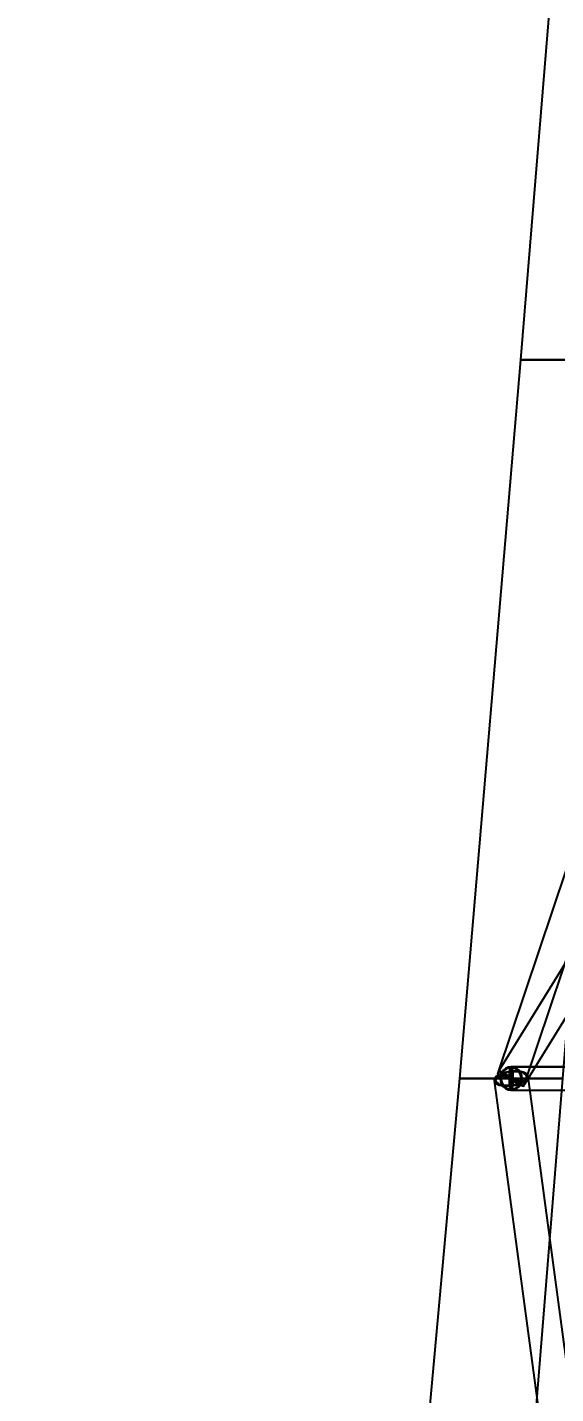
# Model space of a CAD drawing. Header units: millimetres. Extents: x -123812 to 252100, y -3000 to 639000.
# Drawn here: x -37946 to -28749, y 44520 to 68280 of the extents above; entities that cross this region are included whole.
import ezdxf

# ---------------------------------------------------------------- set-up
doc = ezdxf.new("R2010")
doc.units = ezdxf.units.MM
doc.layers.add('D-STR-DIM', color=7, linetype='Continuous', lineweight=13)
doc.layers.add('D-STR-STRC', color=7, linetype='Continuous', lineweight=25)
doc.styles.add('OpenSansCondensed-Light', font='OpenSansCondensed-Light.ttf')
doc.styles.add('TOWER_UNICODE', font='Arial Unicode.ttf')
doc.dimstyles.new('EZDXF', dxfattribs={"dimtxt": 0.25, "dimasz": 0.175, "dimexe": 0.375, "dimexo": 0.125, "dimgap": 0.1, "dimtad": 1, "dimlfac": 100, "dimzin": 12, "dimdsep": 46, "dimtxsty": 'OpenSansCondensed-Light', "dimblk": 'ARCHTICK', "dimcen": 2.5, "dimazin": 3, "dimtfac": 0.5, "dimtmove": 2, "dimatfit": 3})

# ---------------------------------------------------------------- blocks, each defined once
blk = doc.blocks.new('_ARCHTICK')
at = {"color": 0, "linetype": 'BYBLOCK', "const_width": 0.15}
blk.add_lwpolyline([(-0.5, -0.5), (0.5, 0.5)], dxfattribs=at)

msp = doc.modelspace()

# ---------------------------------------------------------------- linework, layer by layer
at = {"layer": 'D-STR-STRC'}
for points in [[(-21355.6, 75081.2), (-29764, 50081.2), (-29761, 50078.4), (-29741.8, 50070.3), (-29707.9, 50057.4), (-29661.4, 50040.6), (-29605.5, 50021), (-29544.1, 50000), (-29481.3, 49979), (-29421.4, 49959.4), (-29368.6, 49942.6), (-29326.3, 49929.7), (-29297.5, 49921.6), (-29284.1, 49918.8), (-20875.8, 74918.8)], [(-22016.3, 62634.3), (-29737.9, 50134.3), (-29739, 50129.7), (-29725.4, 50116.3), (-29698.1, 50094.9), (-29658.9, 50067.1), (-29610.5, 50034.8), (-29556.3, 50000), (-29499.8, 49965.2), (-29445, 49932.9), (-29395.6, 49905.1), (-29354.9, 49883.7), (-29325.8, 49870.3), (-29310.2, 49865.7), (-21588.6, 62365.7)], [(-27148.4, 50203.2), (-29524.1, 50203.2), (-29573.7, 50196.3), (-29619.9, 50176), (-29659.6, 50143.7), (-29690, 50101.6), (-29709.2, 50052.6), (-29715.7, 50000), (-29709.2, 49947.4), (-29690, 49898.4), (-29659.6, 49856.3), (-29619.9, 49824), (-29573.7, 49803.7), (-29524.1, 49796.8), (-27148.4, 49796.8)], [(-27148.4, 50203.2), (-29524.1, 50203.2), (-29573.7, 50196.3), (-29619.9, 50176), (-29659.6, 50143.7), (-29690, 50101.6), (-29709.2, 50052.6), (-29715.7, 50000), (-29709.2, 49947.4), (-29690, 49898.4), (-29659.6, 49856.3), (-29619.9, 49824), (-29573.7, 49803.7), (-29524.1, 49796.8), (-27148.4, 49796.8)], [(-22506.8, 50203.2), (-29524.1, 50203.2), (-29533.7, 50196.3), (-29542.7, 50176), (-29550.4, 50143.7), (-29556.3, 50101.6), (-29560, 50052.6), (-29561.3, 50000), (-29560, 49947.4), (-29556.3, 49898.4), (-29550.4, 49856.3), (-29542.7, 49824), (-29533.7, 49803.7), (-29524.1, 49796.8), (-22506.8, 49796.8)], [(-22506.8, 50203.2), (-29524.1, 50203.2), (-29533.7, 50196.3), (-29542.7, 50176), (-29550.4, 50143.7), (-29556.3, 50101.6), (-29560, 50052.6), (-29561.3, 50000), (-29560, 49947.4), (-29556.3, 49898.4), (-29550.4, 49856.3), (-29542.7, 49824), (-29533.7, 49803.7), (-29524.1, 49796.8), (-22506.8, 49796.8)], [(-27543.3, 37533.7), (-29226.3, 50033.7), (-29236.8, 50065), (-29266.9, 50092), (-29314.5, 50112.6), (-29376.4, 50125.6), (-29448.4, 50130.1), (-29525.5, 50125.6), (-29602.5, 50112.6), (-29674.2, 50092), (-29735.7, 50065), (-29782.7, 50033.7), (-29812.1, 50000), (-29821.8, 49966.3), (-28138.8, 37466.3)]]:
    msp.add_lwpolyline(points, dxfattribs=at)
for points in [[(-29364.3, 62500), (-27597.3, 62500), (-26600.9, 75000), (-28334.8, 75000)], [(-30424.1, 50000), (-28624.1, 50000), (-27597.3, 62500), (-29364.3, 62500)], [(-27597.3, 62500), (-27627.4, 62500), (-27715.7, 62500), (-27856.1, 62500), (-28039.1, 62500), (-28252.2, 62500), (-28480.8, 62500), (-28709.5, 62500), (-28922.6, 62500), (-29105.5, 62500), (-29246, 62500), (-29334.2, 62500), (-29364.3, 62500), (-29334.2, 62500), (-29246, 62500), (-29105.5, 62500), (-28922.6, 62500), (-28709.5, 62500), (-28480.8, 62500), (-28252.2, 62500), (-28039.1, 62500), (-27856.1, 62500), (-27715.7, 62500), (-27627.4, 62500)], [(-29556.3, 50000), (-29499.8, 49965.2), (-29445, 49932.9), (-29395.6, 49905.1), (-29354.9, 49883.7), (-29325.8, 49870.3), (-29310.2, 49865.7), (-29309.1, 49870.3), (-29322.7, 49883.7), (-29350.1, 49905.1), (-29389.2, 49932.9), (-29437.6, 49965.2), (-29491.9, 50000), (-29548.3, 50034.8), (-29603.1, 50067.1), (-29652.5, 50094.9), (-29693.2, 50116.3), (-29722.3, 50129.7), (-29737.9, 50134.3), (-29739, 50129.7), (-29725.4, 50116.3), (-29698.1, 50094.9), (-29658.9, 50067.1), (-29610.5, 50034.8)], [(-29715.7, 50000), (-29709.2, 49947.4), (-29690, 49898.4), (-29659.6, 49856.3), (-29619.9, 49824), (-29573.7, 49803.7), (-29524.1, 49796.8), (-29474.5, 49803.7), (-29428.3, 49824), (-29388.6, 49856.3), (-29358.1, 49898.4), (-29339, 49947.4), (-29332.4, 50000), (-29339, 50052.6), (-29358.1, 50101.6), (-29388.6, 50143.7), (-29428.3, 50176), (-29474.5, 50196.3), (-29524.1, 50203.2), (-29573.7, 50196.3), (-29619.9, 50176), (-29659.6, 50143.7), (-29690, 50101.6), (-29709.2, 50052.6)], [(-29715.7, 50000), (-29709.2, 49947.4), (-29690, 49898.4), (-29659.6, 49856.3), (-29619.9, 49824), (-29573.7, 49803.7), (-29524.1, 49796.8), (-29474.5, 49803.7), (-29428.3, 49824), (-29388.6, 49856.3), (-29358.1, 49898.4), (-29339, 49947.4), (-29332.4, 50000), (-29339, 50052.6), (-29358.1, 50101.6), (-29388.6, 50143.7), (-29428.3, 50176), (-29474.5, 50196.3), (-29524.1, 50203.2), (-29573.7, 50196.3), (-29619.9, 50176), (-29659.6, 50143.7), (-29690, 50101.6), (-29709.2, 50052.6)], [(-29700.6, 50000), (-29694.6, 49951.5), (-29676.9, 49906.4), (-29648.9, 49867.6), (-29612.3, 49837.9), (-29569.8, 49819.2), (-29524.1, 49812.8), (-29478.4, 49819.2), (-29435.8, 49837.9), (-29399.2, 49867.6), (-29371.2, 49906.4), (-29353.6, 49951.5), (-29347.5, 50000), (-29353.6, 50048.5), (-29371.2, 50093.6), (-29399.2, 50132.4), (-29435.8, 50162.1), (-29478.4, 50180.8), (-29524.1, 50187.2), (-29569.8, 50180.8), (-29612.3, 50162.1), (-29648.9, 50132.4), (-29676.9, 50093.6), (-29694.6, 50048.5)], [(-29700.6, 50000), (-29694.6, 49951.5), (-29676.9, 49906.4), (-29648.9, 49867.6), (-29612.3, 49837.9), (-29569.8, 49819.2), (-29524.1, 49812.8), (-29478.4, 49819.2), (-29435.8, 49837.9), (-29399.2, 49867.6), (-29371.2, 49906.4), (-29353.6, 49951.5), (-29347.5, 50000), (-29353.6, 50048.5), (-29371.2, 50093.6), (-29399.2, 50132.4), (-29435.8, 50162.1), (-29478.4, 50180.8), (-29524.1, 50187.2), (-29569.8, 50180.8), (-29612.3, 50162.1), (-29648.9, 50132.4), (-29676.9, 50093.6), (-29694.6, 50048.5)], [(-29561.3, 50000), (-29560, 49947.4), (-29556.3, 49898.4), (-29550.4, 49856.3), (-29542.7, 49824), (-29533.7, 49803.7), (-29524.1, 49796.8), (-29514.4, 49803.7), (-29505.4, 49824), (-29497.7, 49856.3), (-29491.8, 49898.4), (-29488.1, 49947.4), (-29486.8, 50000), (-29488.1, 50052.6), (-29491.8, 50101.6), (-29497.7, 50143.7), (-29505.4, 50176), (-29514.4, 50196.3), (-29524.1, 50203.2), (-29533.7, 50196.3), (-29542.7, 50176), (-29550.4, 50143.7), (-29556.3, 50101.6), (-29560, 50052.6)], [(-29561.3, 50000), (-29560, 49947.4), (-29556.3, 49898.4), (-29550.4, 49856.3), (-29542.7, 49824), (-29533.7, 49803.7), (-29524.1, 49796.8), (-29514.4, 49803.7), (-29505.4, 49824), (-29497.7, 49856.3), (-29491.8, 49898.4), (-29488.1, 49947.4), (-29486.8, 50000), (-29488.1, 50052.6), (-29491.8, 50101.6), (-29497.7, 50143.7), (-29505.4, 50176), (-29514.4, 50196.3), (-29524.1, 50203.2), (-29533.7, 50196.3), (-29542.7, 50176), (-29550.4, 50143.7), (-29556.3, 50101.6), (-29560, 50052.6)], [(-29558.4, 50000), (-29557.2, 49951.5), (-29553.8, 49906.4), (-29548.3, 49867.6), (-29541.2, 49837.9), (-29532.9, 49819.2), (-29524.1, 49812.8), (-29515.2, 49819.2), (-29506.9, 49837.9), (-29499.8, 49867.6), (-29494.4, 49906.4), (-29490.9, 49951.5), (-29489.8, 50000), (-29490.9, 50048.5), (-29494.4, 50093.6), (-29499.8, 50132.4), (-29506.9, 50162.1), (-29515.2, 50180.8), (-29524.1, 50187.2), (-29532.9, 50180.8), (-29541.2, 50162.1), (-29548.3, 50132.4), (-29553.8, 50093.6), (-29557.2, 50048.5)], [(-29558.4, 50000), (-29557.2, 49951.5), (-29553.8, 49906.4), (-29548.3, 49867.6), (-29541.2, 49837.9), (-29532.9, 49819.2), (-29524.1, 49812.8), (-29515.2, 49819.2), (-29506.9, 49837.9), (-29499.8, 49867.6), (-29494.4, 49906.4), (-29490.9, 49951.5), (-29489.8, 50000), (-29490.9, 50048.5), (-29494.4, 50093.6), (-29499.8, 50132.4), (-29506.9, 50162.1), (-29515.2, 50180.8), (-29524.1, 50187.2), (-29532.9, 50180.8), (-29541.2, 50162.1), (-29548.3, 50132.4), (-29553.8, 50093.6), (-29557.2, 50048.5)], [(-29531.5, 49800), (-13819.9, 49800), (-13819.9, 50200), (-29531.5, 50200)], [(-29516.7, 50200), (-29531.5, 50200), (-29531.5, 49800), (-29516.7, 49800)], [(-29517.1, 50188), (-29531, 50188), (-29531, 49812), (-29517.1, 49812)], [(-31560.1, 37500), (-29635.1, 37500), (-28624.1, 50000), (-30424.1, 50000)], [(-28624.1, 50000), (-28654.7, 50000), (-28744.6, 50000), (-28887.7, 50000), (-29074.1, 50000), (-29291.1, 50000), (-29524.1, 50000), (-29757, 50000), (-29974.1, 50000), (-30160.5, 50000), (-30303.5, 50000), (-30393.4, 50000), (-30424.1, 50000), (-30393.4, 50000), (-30303.5, 50000), (-30160.5, 50000), (-29974.1, 50000), (-29757, 50000), (-29524.1, 50000), (-29291.1, 50000), (-29074.1, 50000), (-28887.7, 50000), (-28744.6, 50000), (-28654.7, 50000)], [(-29812.1, 50000), (-29821.8, 49966.3), (-29811.3, 49935), (-29781.2, 49908), (-29733.6, 49887.4), (-29671.7, 49874.4), (-29599.7, 49869.9), (-29522.6, 49874.4), (-29445.6, 49887.4), (-29373.9, 49908), (-29312.5, 49935), (-29265.4, 49966.3), (-29236.1, 50000), (-29226.3, 50033.7), (-29236.8, 50065), (-29266.9, 50092), (-29314.5, 50112.6), (-29376.4, 50125.6), (-29448.4, 50130.1), (-29525.5, 50125.6), (-29602.5, 50112.6), (-29674.2, 50092), (-29735.7, 50065), (-29782.7, 50033.7)], [(-29785.2, 50000), (-29794.1, 49969.5), (-29784.5, 49941), (-29757.2, 49916.6), (-29714, 49897.9), (-29657.9, 49886.1), (-29592.7, 49882.1), (-29522.7, 49886.1), (-29452.9, 49897.9), (-29387.9, 49916.6), (-29332.2, 49941), (-29289.6, 49969.5), (-29262.9, 50000), (-29254.1, 50030.5), (-29263.6, 50059), (-29290.9, 50083.4), (-29334.1, 50102.1), (-29390.2, 50113.9), (-29455.5, 50117.9), (-29525.4, 50113.9), (-29595.2, 50102.1), (-29660.2, 50083.4), (-29715.9, 50059), (-29758.5, 50030.5)], [(-29544.1, 50000), (-29481.3, 49979), (-29421.4, 49959.4), (-29368.6, 49942.6), (-29326.3, 49929.7), (-29297.5, 49921.6), (-29284.1, 49918.8), (-29287.1, 49921.6), (-29306.3, 49929.7), (-29340.3, 49942.6), (-29386.8, 49959.4), (-29442.6, 49979), (-29504.1, 50000), (-29566.8, 50021), (-29626.7, 50040.6), (-29679.6, 50057.4), (-29721.8, 50070.3), (-29750.6, 50078.4), (-29764, 50081.2), (-29761, 50078.4), (-29741.8, 50070.3), (-29707.9, 50057.4), (-29661.4, 50040.6), (-29605.5, 50021)], [(-29542.1, 50000), (-29485.5, 49981.1), (-29431.5, 49963.4), (-29383.9, 49948.2), (-29345.8, 49936.6), (-29319.8, 49929.3), (-29307.8, 49926.8), (-29310.5, 49929.3), (-29327.7, 49936.6), (-29358.4, 49948.2), (-29400.3, 49963.4), (-29450.7, 49981.1), (-29506, 50000), (-29562.6, 50018.9), (-29616.6, 50036.6), (-29664.3, 50051.8), (-29702.4, 50063.4), (-29728.3, 50070.7), (-29740.4, 50073.2), (-29737.7, 50070.7), (-29720.4, 50063.4), (-29689.8, 50051.8), (-29647.8, 50036.6), (-29597.5, 50018.9)], [(-29553.1, 50000), (-29502.2, 49968.7), (-29452.8, 49939.5), (-29408.2, 49914.4), (-29371.6, 49895.2), (-29345.3, 49883.1), (-29331.2, 49878.9), (-29330.3, 49883.1), (-29342.6, 49895.2), (-29367.2, 49914.4), (-29402.5, 49939.5), (-29446.1, 49968.7), (-29495, 50000), (-29545.9, 50031.3), (-29595.3, 50060.5), (-29639.9, 50085.6), (-29676.5, 50104.8), (-29702.8, 50116.9), (-29716.9, 50121.1), (-29717.8, 50116.9), (-29705.6, 50104.8), (-29680.9, 50085.6), (-29645.6, 50060.5), (-29602, 50031.3)]]:
    msp.add_lwpolyline(points, close=True, dxfattribs=at)

# ---------------------------------------------------------------- dimensions: what is measured, and where the dimension line sits
at = {"layer": 'D-STR-DIM'}
msp.add_linear_dim(base=(-112000, 0), p1=(0, 0), p2=(0, 634000), angle=90, dimstyle='EZDXF', override={"dimtxt": 8400, "dimasz": 3750, "dimexe": 2100, "dimexo": 1800, "dimgap": 2100, "dimtad": 1, "dimdec": 0, "dimlfac": 1, "dimlunit": 2, "dimtxsty": 'TOWER_UNICODE', "dimclrd": 7, "dimclre": 7, "dimclrt": 7}, dxfattribs=at).render()

doc.saveas('drawing.dxf')
